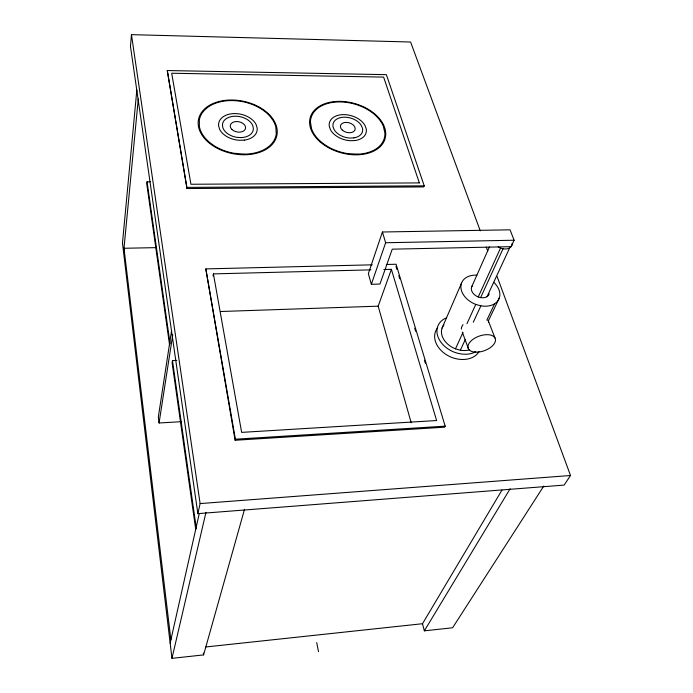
<?xml version="1.0" encoding="UTF-8"?>
<svg xmlns="http://www.w3.org/2000/svg" width="693" height="693" viewBox="0 0 693 693"><rect width="100%" height="100%" fill="white"/><g stroke="black" fill="none" stroke-linecap="round" stroke-linejoin="round"><path stroke-width="1.04" d="M480.258 230.838L410.594 42.013L131.462 34.65L130.466 46.336L197.869 513.643L564.111 485.091L570.521 475.502L497.115 276.524M136.833 90.081L122.479 243.07L171.968 658.35L203.595 654.902L244.525 509.312M123.597 252.408L138.288 98.908M150.303 181.783L147.063 181.8L146.803 184.139L169.594 345.045M167.282 70.539L187.015 188.548L423.83 186.919L424.229 185.828L386.365 74.662L167.282 70.539L187.015 188.548M171.535 330.856L158.316 417.108L159.069 422.981L181.739 421.673M159.069 422.981L172.748 334.823M176.776 360.395L172.47 360.585L172.115 362.803L195.738 529.513M372.28 264.821L205.821 268.901L235.118 440.263L444.681 427.183L445.183 426.16L396.067 264.241L386.339 264.483M213.028 276.005L213.418 273.891L370.894 269.854M197.869 513.643L200.112 503.577L131.462 34.65M170.149 643.113L199.22 513.747M171.968 658.35L205.968 512.361M235.118 440.263L235.377 439.206L205.821 268.901M382.415 231.999L368.347 273.674L371.344 284.295L379.955 284.043L392.247 249.168L511.113 246.665L514.111 240.228L510.048 229.825L382.415 231.999L385.637 242.741L371.344 284.295M411.192 422.756L378.179 306.167L391.389 269.334L383.844 269.525M442.065 328.101L461.477 283.255M471.561 287.119L489.449 246.89M489.267 293.91A9.494 6.757 23.6 0 1 480.63 297.626L478.248 296.968L500.528 248.077L503.023 248.778A9.953 6.791 23 0 0 509.676 247.886L511.113 246.665A9.953 6.791 23 0 0 512.188 243.312M469.741 349.792A19.413 14.336 24.2 0 1 460.369 350.216L455.474 348.848L462.976 332.432M466.943 323.735L475.77 304.409A20.322 14.466 23.6 0 1 460.888 286.391A20.322 14.466 23.6 0 1 476.923 275.164M480.63 297.626L503.023 248.778M460.369 350.216L465.272 339.605M473.302 322.236L480.89 305.838A20.322 14.466 23.6 0 0 498.605 299.619A20.322 14.466 23.6 0 0 493.737 282.311M487.023 296.682L509.676 247.886M486.841 320.131L494.62 303.768M488.348 320.911L499.384 297.782M543.797 486.027L452.598 627.771L424.341 630.847L422.496 623.726L501.975 490.064M424.341 630.847L510.135 488.747M475.762 351.697C469.222 355.396 461.191 354.634 454.339 352.217A24.108 17.801 24.2 0 1 437.335 334.658A24.108 17.801 24.2 0 1 446.405 317.87M205.778 646.976L422.496 623.726M200.112 503.577L570.521 475.502M235.377 439.206L445.183 426.16M220.391 311.521L378.179 306.167M385.637 242.741L514.111 240.228M156.341 247.635L123.995 248.267L170.894 639.83M187.179 187.396L424.229 185.828M475.77 304.409L480.89 305.838M498.18 246.942L500.528 248.077M495.01 338.011L488.089 320.209A14.206 7.831 -20 0 1 488.591 322.202M486.252 247.08L487.751 251.143M462.292 332.103L468.511 348.96M395.98 266.363L396.916 269.456M398.796 275.641L399.731 278.733M414.717 328.213L415.653 331.306M424.393 360.169L425.329 363.262M391.389 269.334L436.616 420.538L241.64 432.38L213.418 273.891M316.701 642.576L318.503 651.68M147.063 181.8L170.097 343.875M172.47 360.585L196.344 528.577M203.335 653.005L203.595 654.902M478.95 351.62A23.969 17.775 24.2 0 1 474.324 356.453C467.558 360.533 459.138 360.126 451.931 357.493A23.969 17.775 24.2 0 1 437.733 327.728M455.474 348.848A19.413 14.336 24.2 0 1 443.918 324.852M478.248 296.968A9.494 6.757 23.6 0 1 472.427 285.585M461.365 329.14A14.206 7.831 -20 0 1 463.002 324.619M353.906 137.872L350.156 138.072A15.211 9.988 15.6 0 1 334.139 129.626L333.064 126.888A15.211 9.988 15.6 0 1 343.572 117.204A15.211 9.988 15.6 0 1 361.356 125.502L362.482 128.214A15.211 9.988 15.6 0 1 353.906 137.872M244.308 140.125L239.319 140.289A19.551 13.072 11.5 0 1 219.542 129.141L218.581 125.632A19.551 13.072 11.5 0 1 234.009 113.583A19.551 13.072 11.5 0 1 256.098 124.523L257.155 127.997A19.551 13.072 11.5 0 1 244.308 140.125M354.929 140.558L350.19 140.696A19.014 12.491 15.6 0 1 330.483 129.756L329.288 126.334A19.014 12.491 15.6 0 1 343.044 114.622A19.014 12.491 15.6 0 1 364.942 125.381L366.216 128.768A19.014 12.491 15.6 0 1 354.929 140.558M419.36 182.909L190.939 184.26L171.691 73.233L383.619 77.096L419.36 182.909M241.389 137.595L237.344 137.413A15.644 10.456 11.5 0 1 222.791 127.512L222.444 124.714A15.644 10.456 11.5 0 1 236.469 116.225A15.644 10.456 11.5 0 1 252.954 126.135L253.361 128.915A15.644 10.456 11.5 0 1 241.389 137.595M357.909 154.167L348.094 153.647A38.028 24.991 15.6 0 1 311.581 128.846L310.429 122.011A38.028 24.991 15.6 0 1 342.567 102.01A38.028 24.991 15.6 0 1 383.368 126.282L384.892 133.047A38.028 24.991 15.6 0 1 357.909 154.167M244.04 154.141L233.74 153.222A39.111 26.152 11.5 0 1 199.393 126.706L199.359 119.759A39.111 26.152 11.5 0 1 236.807 100.823A39.111 26.152 11.5 0 1 275.814 126.932L276.264 133.836A39.111 26.152 11.5 0 1 244.04 154.141M319.958 141.744A38.886 25.554 15.6 0 0 384.139 141.173A38.886 25.554 15.6 0 0 338.886 101.351A38.886 25.554 15.6 0 0 319.958 141.744M207.354 141.372A39.995 26.741 11.5 0 0 274.852 140.774A39.995 26.741 11.5 0 0 230.934 100A39.995 26.741 11.5 0 0 207.354 141.372M231.938 129.478A7.77 5.189 11.5 0 0 245.088 129.522A7.77 5.189 11.5 0 0 236.737 121.526A7.77 5.189 11.5 0 0 231.938 129.478M342.333 130.154A7.562 4.964 15.6 0 0 354.859 130.197A7.562 4.964 15.6 0 0 346.223 122.375A7.562 4.964 15.6 0 0 342.333 130.154M474.904 352.122A14.371 7.736 -19.8 0 0 495.504 339.986A14.371 7.736 -19.8 0 0 474.783 338.158A14.371 7.736 -19.8 0 0 474.904 352.122"/></g></svg>
